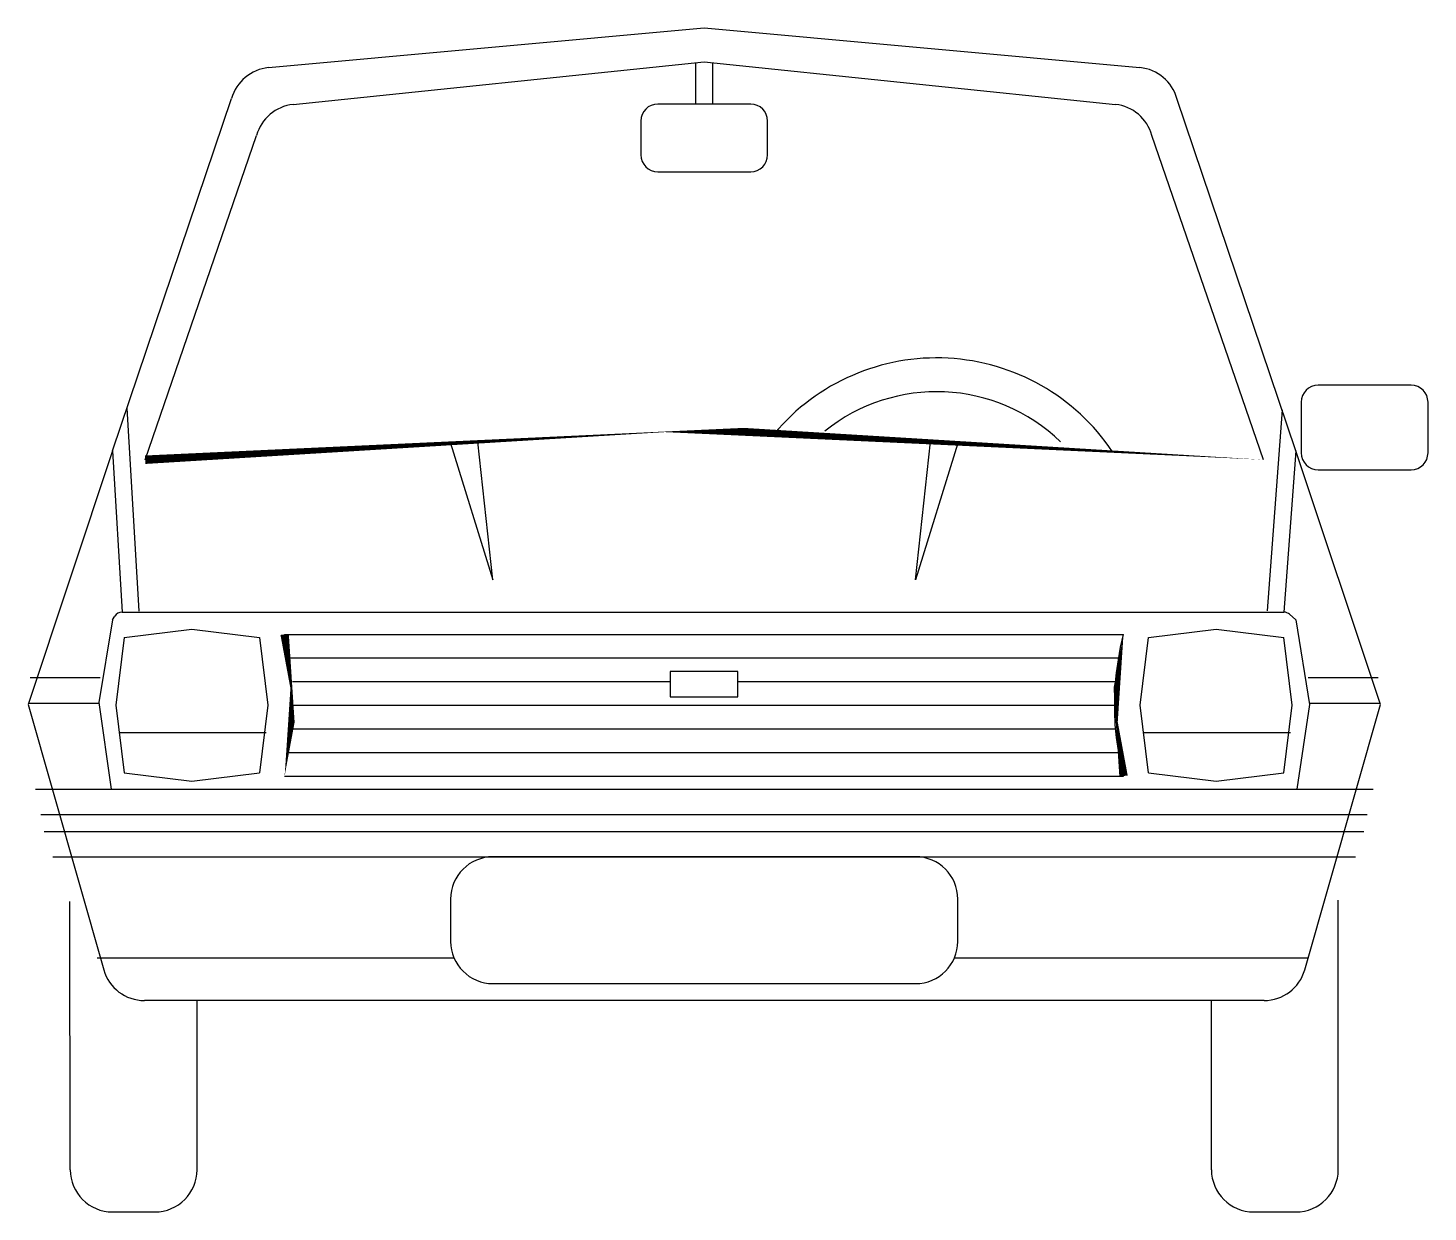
# Model space of a CAD drawing. Extents: x 258.83 to 260.49, y -28.35 to -26.95.
import ezdxf

# ---------------------------------------------------------------- set-up
doc = ezdxf.new("R2010")
doc.units = 0
doc.header["$MEASUREMENT"] = 0
doc.layers.get('0').update_dxf_attribs({"linetype": 'CONTINUOUS'})

msp = doc.modelspace()

# ---------------------------------------------------------------- linework, layer by layer
for p, q in [((259.6242, -27.0397), (259.6242, -26.9906)), ((259.6442, -27.0397), (259.6442, -26.9906)), ((258.9342, -27.4497), (259.0751, -27.0332)), ((259.6892, -27.0397), (259.5792, -27.0397)), ((260.3342, -27.4497), (260.1933, -27.0332)), ((259.5592, -27.0597), (259.5592, -27.0997)), ((259.7092, -27.0997), (259.7092, -27.0597)), ((258.9728, -27.4602), (259.1046, -27.0768)), ((260.2956, -27.4602), (260.1637, -27.0768)), ((259.5792, -27.1197), (259.6892, -27.1197)), ((260.4704, -27.3721), (260.3604, -27.3721)), ((260.3404, -27.3921), (260.3404, -27.4521)), ((260.4904, -27.4521), (260.4904, -27.3921)), ((258.9513, -27.3992), (258.9654, -27.6393)), ((260.3178, -27.4011), (260.3, -27.6389)), ((259.3342, -27.4408), (259.3842, -27.6023)), ((259.3842, -27.6023), (259.3664, -27.4391)), ((259.8842, -27.6023), (259.902, -27.4391)), ((259.9342, -27.4408), (259.8842, -27.6023)), ((258.9342, -27.4497), (258.9454, -27.6404)), ((260.3342, -27.4497), (260.32, -27.6404)), ((260.3604, -27.4721), (260.4704, -27.4721)), ((258.9454, -27.6404), (260.32, -27.6404)), ((258.9342, -27.6497), (258.9368, -27.6453)), ((260.3267, -27.643), (260.3342, -27.6497)), ((259.1378, -27.6667), (260.1302, -27.6667)), ((260.1268, -27.6817), (260.1302, -27.6667)), ((260.1241, -27.6968), (260.1268, -27.6817)), ((259.1436, -27.6946), (260.1241, -27.6946)), ((260.122, -27.7121), (260.1241, -27.6968)), ((258.8369, -27.7179), (258.9197, -27.7179)), ((259.1471, -27.7225), (259.594, -27.7225)), ((259.674, -27.7225), (260.1213, -27.7225)), ((260.1205, -27.7274), (260.122, -27.7121)), ((260.3487, -27.7179), (260.4315, -27.7179)), ((260.1198, -27.7427), (260.1205, -27.7274)), ((258.8348, -27.7479), (258.9178, -27.7479)), ((259.1482, -27.7504), (260.1193, -27.7504)), ((260.1198, -27.7581), (260.1198, -27.7427)), ((260.3502, -27.7479), (260.4339, -27.7479)), ((260.1205, -27.7735), (260.1198, -27.7581)), ((260.122, -27.7888), (260.1205, -27.7735)), ((258.942, -27.7826), (259.1161, -27.7826)), ((259.1468, -27.7783), (260.1205, -27.7783)), ((260.1241, -27.8041), (260.122, -27.7888)), ((260.1533, -27.7826), (260.3279, -27.7826)), ((259.1429, -27.8062), (260.1244, -27.8062)), ((260.1268, -27.8192), (260.1241, -27.8041)), ((260.1302, -27.8342), (260.1268, -27.8192)), ((259.1378, -27.8342), (260.1302, -27.8342)), ((258.8429, -27.8497), (260.4256, -27.8497)), ((258.8495, -27.8797), (260.4186, -27.8797)), ((258.8534, -27.8997), (260.4145, -27.8997)), ((258.8637, -27.9297), (260.4045, -27.9297)), ((259.8842, -27.9297), (259.3842, -27.9297)), ((258.8842, -28.2997), (258.8838, -27.9827)), ((259.3342, -27.9797), (259.3342, -28.0297)), ((259.9342, -28.0297), (259.9342, -27.9797)), ((260.3842, -28.2997), (260.3842, -27.9812)), ((258.916, -28.0491), (259.3381, -28.0491)), ((259.9303, -28.0491), (260.3491, -28.0491)), ((259.3842, -28.0797), (259.8842, -28.0797)), ((260.2965, -28.0997), (258.9719, -28.0997)), ((259.0342, -28.2997), (259.0342, -28.0997)), ((260.2342, -28.2997), (260.2342, -28.0997)), ((258.9342, -28.3497), (258.9842, -28.3497)), ((260.2842, -28.3497), (260.3342, -28.3497))]:
    msp.add_line(p, q)
for points in [[(259.1188, -26.9966), (259.6342, -26.9497), (260.1496, -26.9966)], [(259.1477, -27.0402), (259.6342, -26.9897), (260.1207, -27.0402)], [(258.9342, -27.4497), (258.8342, -27.7497), (258.9238, -28.0635)], [(260.3446, -28.0635), (260.4342, -27.7497), (260.3342, -27.4497)], [(258.9342, -27.6497), (258.9178, -27.7472), (258.9327, -27.8497)], [(260.3342, -27.6497), (260.3502, -27.7497), (260.3352, -27.8497)], [(258.948, -27.6704), (258.938, -27.7504), (258.948, -27.8304)], [(258.948, -27.6704), (259.028, -27.6604), (259.108, -27.6704)], [(259.108, -27.6704), (259.118, -27.7504), (259.108, -27.8304)], [(260.1599, -27.8304), (260.1499, -27.7504), (260.1599, -27.6704)], [(260.1599, -27.6704), (260.2399, -27.6604), (260.3199, -27.6704)], [(260.3199, -27.8304), (260.3299, -27.7504), (260.3199, -27.6704)], [(259.594, -27.7407), (259.674, -27.7407), (259.674, -27.7107), (259.594, -27.7107), (259.594, -27.7407)], [(260.1302, -27.8342), (260.1268, -27.8192), (260.1241, -27.8041), (260.122, -27.7888), (260.1205, -27.7735), (260.1198, -27.7581), (260.1198, -27.7427), (260.1205, -27.7274), (260.122, -27.7121)], [(260.1302, -27.8342), (260.1268, -27.8192), (260.1241, -27.8041), (260.122, -27.7888), (260.1205, -27.7735)], [(258.948, -27.8304), (259.028, -27.8404), (259.108, -27.8304)], [(260.1599, -27.8304), (260.2399, -27.8404), (260.3199, -27.8304)]]:
    msp.add_lwpolyline(points)
for points in [[(258.9728, -27.4602, 0.01, 0, 0), (259.6342, -27.4247, 0.01, 0, 0), (260.2956, -27.4602, 0.01, 0, 0)], [(259.1378, -27.6667, 0.01, 0, 0), (259.1483, -27.7504, 0.01, 0, 0), (259.1378, -27.8342, 0.01, 0, 0)], [(260.1302, -27.8342, 0.01, 0, 0), (260.1197, -27.7504, 0.01, 0, 0), (260.1302, -27.6667, 0.01, 0, 0)]]:
    msp.add_lwpolyline(points, format="xyseb")
for centre, radius, start, end in [((259.1233, -27.0464), 0.05, 95.1939, 164.7444), ((260.1451, -27.0464), 0.05, 15.2563, 84.8061), ((259.1529, -27.0899), 0.05, 95.9244, 164.7437), ((259.5792, -27.0597), 0.02, 90, 180), ((259.6892, -27.0597), 0.02, 0, 90), ((260.1155, -27.0899), 0.05, 15.2563, 84.0753), ((259.5792, -27.0997), 0.02, 180, 270), ((259.6892, -27.0997), 0.02, 270, 0), ((259.9091, -27.5905), 0.2507, 33.8973, 139.9456), ((260.3604, -27.3921), 0.02, 90, 180), ((260.4704, -27.3921), 0.02, 0, 90), ((259.9091, -27.5905), 0.2107, 45.9065, 128.9234), ((260.3604, -27.4521), 0.02, 180, 270), ((260.4704, -27.4521), 0.02, 270, 0), ((258.9454, -27.6504), 0.01, 90, 149.3217), ((260.32, -27.6504), 0.01, 48.1968, 90), ((259.3842, -27.9797), 0.05, 90, 180), ((259.8842, -27.9797), 0.05, 0, 90), ((259.3842, -28.0297), 0.05, 180, 270), ((259.8842, -28.0297), 0.05, 270, 0), ((258.9719, -28.0497), 0.05, 195.9446, 270), ((260.2965, -28.0497), 0.05, 270, 344.0554), ((258.9342, -28.2997), 0.05, 180, 270), ((258.9842, -28.2997), 0.05, 270, 0), ((260.2842, -28.2997), 0.05, 180, 270), ((260.3342, -28.2997), 0.05, 270, 0)]:
    msp.add_arc(centre, radius, start, end)

doc.saveas('drawing.dxf')
